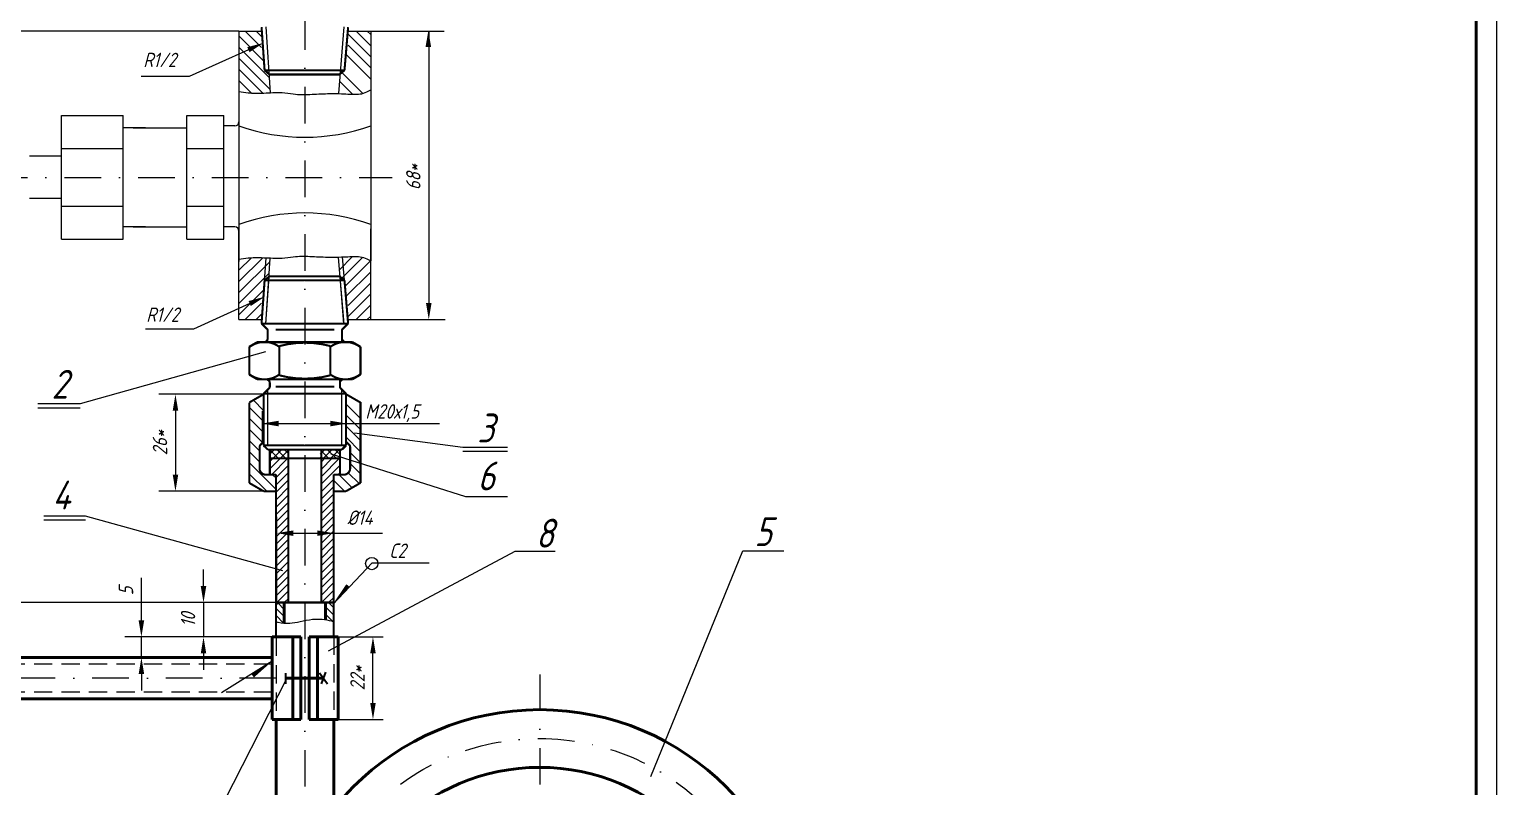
# Model space of a CAD drawing. Header units: inches. Extents: x 0 to 2138, y 0 to 841.
# Drawn here: x 237.9 to 594, y 429 to 612.8 of the extents above; entities that cross this region are included whole.
import ezdxf

# ---------------------------------------------------------------- set-up
doc = ezdxf.new("R2010")
doc.units = ezdxf.units.IN
doc.header["$LTSCALE"] = 0.7
doc.header["$MEASUREMENT"] = 0
doc.linetypes.add('DASHDOT', pattern=[25.4, 12.7, -6.35, 0, -6.35])
doc.linetypes.add('HIDDEN', pattern=[9.525, 6.35, -3.175])
doc.styles.get("Standard").update_dxf_attribs({"font": 'romand.shx', "width": 0.8, "oblique": 15, "height": 3.5})
doc.dimstyles.get("Standard").update_dxf_attribs({"dimtxt": 3.5, "dimasz": 4, "dimexe": 4, "dimexo": 0, "dimgap": 2, "dimtad": 1, "dimdec": 0, "dimdsep": 46, "dimtxsty": 'Standard', "dimcen": 0.09, "dimadec": 0, "dimazin": 0, "dimtfac": 1, "dimtdec": 0, "dimtmove": 0, "dimatfit": 3, "dimfxl": 0, "dimtolj": 1, "dimtzin": 0, "dimlwd": 25, "dimlwe": 25, "dimarcsym": 0})

# ---------------------------------------------------------------- blocks, each defined once
blk = doc.blocks.new('*X140')
at = {"color": 0}
for p, q in [((659.41, 734.85), (661.46, 736.89)), ((659.41, 736.65), (659.66, 736.89)), ((661.53, 734), (659.41, 736.12)), ((659.41, 733.05), (661.53, 735.17)), ((661.35, 732.39), (659.41, 734.32)), ((661.53, 735.79), (660.44, 736.89)), ((659.55, 732.39), (659.41, 732.52)), ((660.55, 732.39), (661.53, 733.38))]:
    blk.add_line(p, q, dxfattribs=at)
blk = doc.blocks.new('*D252')
at = {"color": 0, "lineweight": 25}
for p, q in [((294.74, 524.24), (269.33, 524.24)), ((273.33, 520.24), (273.33, 504.69)), ((295.5, 500.69), (269.33, 500.69))]:
    blk.add_line(p, q, dxfattribs=at)
for points in [[(272.67, 520.24), (274, 520.24), (273.33, 524.24)], [(272.67, 504.69), (274, 504.69), (273.33, 500.69)]]:
    blk.add_solid(points, dxfattribs=at)
at = {"layer": 'DEFPOINTS', "color": 0, "lineweight": 25}
for p in [(294.74, 524.24), (273.33, 500.69), (295.5, 500.69)]:
    blk.add_point(p, dxfattribs=at)
at = {"color": 0, "lineweight": 25, "insert": (269.58, 512.46), "char_height": 3.5, "attachment_point": 5, "rotation": 90}
blk.add_mtext('\\A1;26*', dxfattribs=at)
blk = doc.blocks.new('*D260')
at = {"color": 0, "lineweight": 25}
for p, q in [((280.14, 477.69), (280.14, 481.69)), ((297.74, 473.69), (276.14, 473.69)), ((280.14, 473.69), (280.14, 465.33)), ((296.79, 465.33), (276.14, 465.33)), ((280.14, 461.33), (280.14, 457.33))]:
    blk.add_line(p, q, dxfattribs=at)
for points in [[(279.47, 477.69), (280.81, 477.69), (280.14, 473.69)], [(279.47, 461.33), (280.81, 461.33), (280.14, 465.33)]]:
    blk.add_solid(points, dxfattribs=at)
at = {"layer": 'DEFPOINTS', "color": 0, "lineweight": 25}
for p in [(297.74, 473.69), (280.14, 465.33), (296.79, 465.33)]:
    blk.add_point(p, dxfattribs=at)
at = {"color": 0, "lineweight": 25, "insert": (276.39, 469.51), "char_height": 3.5, "attachment_point": 5, "rotation": 90}
blk.add_mtext('\\A1;10', dxfattribs=at)
blk = doc.blocks.new('*D261')
at = {"color": 0, "lineweight": 25}
for p, q in [((265.07, 469.33), (265.07, 479.69)), ((296.79, 465.33), (261.07, 465.33)), ((265.07, 460.33), (265.07, 465.33)), ((296.79, 460.33), (261.07, 460.33)), ((265.07, 456.33), (265.07, 452.33))]:
    blk.add_line(p, q, dxfattribs=at)
for points in [[(264.4, 469.33), (265.74, 469.33), (265.07, 465.33)], [(264.4, 456.33), (265.74, 456.33), (265.07, 460.33)]]:
    blk.add_solid(points, dxfattribs=at)
at = {"layer": 'DEFPOINTS', "color": 0, "lineweight": 25}
for p in [(265.07, 465.33), (296.79, 465.33), (296.79, 460.33)]:
    blk.add_point(p, dxfattribs=at)
at = {"color": 0, "lineweight": 25, "insert": (261.32, 476.51), "char_height": 3.5, "attachment_point": 5, "rotation": 90}
blk.add_mtext('\\A1;5', dxfattribs=at)
blk = doc.blocks.new('*D263')
at = {"color": 0, "lineweight": 25}
for p, q in [((297.74, 473.69), (166.18, 473.69)), ((170.18, 469.69), (170.18, 277.69)), ((138.54, 273.69), (174.18, 273.69))]:
    blk.add_line(p, q, dxfattribs=at)
for points in [[(169.51, 469.69), (170.84, 469.69), (170.18, 473.69)], [(169.51, 277.69), (170.84, 277.69), (170.18, 273.69)]]:
    blk.add_solid(points, dxfattribs=at)
at = {"layer": 'DEFPOINTS', "color": 0, "lineweight": 25}
for p in [(297.74, 473.69), (138.54, 273.69), (170.18, 273.69)]:
    blk.add_point(p, dxfattribs=at)
at = {"color": 0, "lineweight": 25, "insert": (166.43, 373.69), "char_height": 3.5, "attachment_point": 5, "rotation": 90}
blk.add_mtext('\\A1;200', dxfattribs=at)

msp = doc.modelspace()

# ---------------------------------------------------------------- linework, layer by layer
for p, q in [((594, 841), (594, 0)), ((295.23, 613.38), (296.36, 597.38)), ((314.24, 613.39), (312.88, 597.17)), ((288.74, 612.34), (288.74, 556.97)), ((288.74, 611.84), (288.74, 556.47)), ((320.74, 612.34), (320.74, 556.59)), ((291.03, 607.83), (276.7, 601.34)), ((294.97, 602.84), (296.04, 601.91)), ((314.36, 602.84), (313.28, 601.93)), ((296.16, 601.81), (313.14, 601.81)), ((245.65, 561.84), (245.65, 591.84)), ((260.65, 561.84), (260.65, 591.84)), ((276.1, 561.84), (276.1, 591.84)), ((285.1, 561.84), (285.1, 591.84)), ((266.1, 588.84), (260.65, 588.84)), ((263.06, 588.84), (276.1, 588.84)), ((287.74, 589.34), (285.1, 589.34)), ((245.65, 581.97), (237.87, 581.97)), ((245.65, 571.71), (237.87, 571.71)), ((266.1, 564.84), (260.65, 564.84)), ((263.06, 564.84), (276.1, 564.84)), ((287.74, 564.84), (285.1, 564.84)), ((288.74, 542.34), (288.74, 564.34)), ((320.74, 542.34), (320.74, 564.4)), ((294.3, 542.34), (295.36, 557.33)), ((295.23, 541.25), (296.36, 557.23)), ((314.25, 541.23), (312.89, 557.43)), ((315.16, 542.34), (313.88, 557.55)), ((294.97, 551.84), (296.04, 552.77)), ((295.23, 541.3), (296.04, 552.77)), ((296.16, 552.87), (313.14, 552.87)), ((314.36, 551.84), (313.28, 552.75)), ((314.24, 541.29), (313.28, 552.75)), ((291.35, 546.23), (277.7, 540.01)), ((295.74, 539.87), (294.22, 541.4)), ((313.74, 539.87), (315.26, 541.4)), ((295.74, 539.87), (295.79, 539.87)), ((295.74, 536.87), (295.74, 539.87)), ((313.74, 536.87), (313.74, 539.87)), ((304.74, 536.87), (293.15, 536.87)), ((304.74, 536.87), (316.33, 536.87)), ((316.33, 536.87), (314.52, 536.87)), ((293.15, 527.87), (304.74, 527.87)), ((296.24, 525.87), (296.24, 527.87)), ((316.33, 527.87), (304.74, 527.87)), ((313.24, 525.87), (313.24, 527.87)), ((314.52, 527.87), (314.24, 527.87)), ((296.24, 525.87), (294.74, 524.37)), ((294.74, 513.87), (294.74, 524.37)), ((294.74, 524.37), (314.73, 524.37)), ((295.74, 525.37), (295.78, 525.37)), ((295.74, 512.87), (295.74, 525.37)), ((295.74, 525.37), (295.78, 525.37)), ((295.74, 511.81), (295.74, 524.37)), ((298.11, 526.05), (311.57, 526.05)), ((313.24, 525.87), (314.74, 524.37)), ((313.74, 525.37), (313.7, 525.37)), ((313.74, 512.88), (313.74, 525.37)), ((313.74, 511.81), (313.74, 525.37)), ((313.74, 512.87), (313.74, 524.37)), ((314.74, 513.87), (314.74, 524.37)), ((294.72, 511.81), (295.72, 510.81)), ((295.72, 510.87), (313.73, 510.87)), ((295.72, 510.87), (313.73, 510.87)), ((295.72, 510.87), (313.73, 510.87)), ((295.72, 510.87), (313.73, 510.87)), ((295.72, 510.87), (313.73, 510.87)), ((295.72, 510.87), (313.73, 510.87)), ((295.72, 510.87), (313.73, 510.87)), ((295.72, 510.81), (313.73, 510.81)), ((295.72, 510.81), (313.73, 510.81)), ((295.72, 510.81), (313.73, 510.81)), ((295.72, 510.81), (313.73, 510.81)), ((295.72, 510.81), (313.73, 510.81)), ((314.73, 511.81), (313.73, 510.81)), ((311.49, 473.23), (321.11, 483.28)), ((321.11, 483.28), (334.93, 483.28)), ((309.74, 473.69), (309.74, 469.53)), ((296.81, 459.44), (284.47, 451.74))]:
    msp.add_line(p, q)
at = {"lineweight": 50}
for p, q in [((589, 836), (589, 5)), ((299.74, 473.69), (299.74, 468.68)), ((309.74, 473.69), (309.74, 469.53)), ((303.79, 465.33), (296.79, 465.33)), ((296.79, 465.33), (296.79, 445.33)), ((312.79, 465.33), (305.79, 465.33)), ((312.79, 465.33), (312.79, 445.33)), ((296.79, 460.33), (140.77, 460.33)), ((309.25, 455.33), (300.03, 455.33)), ((296.79, 450.33), (143.87, 450.33)), ((303.79, 445.33), (296.79, 445.33)), ((297.74, 445.33), (297.74, 383.69)), ((312.79, 445.33), (305.79, 445.33)), ((311.74, 445.33), (311.74, 423.64))]:
    msp.add_line(p, q, dxfattribs=at)
at = {"linetype": 'DASHDOT'}
for p, q in [((304.74, 777.62), (304.74, 330.69)), ((210.66, 576.84), (325.97, 576.84)), ((361.74, 456.26), (361.74, 308.54))]:
    msp.add_line(p, q, dxfattribs=at)
at = {"lineweight": 25}
for p, q in [((288.74, 612.34), (150.13, 612.34)), ((320.74, 612.34), (338.52, 612.34)), ((334.82, 612.34), (334.82, 546.34)), ((276.7, 601.34), (264.99, 601.34)), ((320.74, 542.34), (338.82, 542.34)), ((277.7, 540.01), (266.04, 540.01)), ((295.19, 534.54), (250.19, 521.87)), ((250.19, 521.87), (239.96, 521.87)), ((250.19, 520.87), (239.96, 520.87)), ((316.81, 514.87), (343.12, 511.39)), ((311.07, 509.77), (343.76, 499.41)), ((343.12, 511.39), (353.9, 511.39)), ((343.12, 510.39), (353.9, 510.39)), ((343.76, 499.41), (353.9, 499.41)), ((251.5, 494.66), (241.36, 494.66)), ((251.5, 493.66), (241.36, 493.66)), ((299.37, 481.35), (251.5, 494.66)), ((297.93, 473.69), (297.93, 494.52)), ((311.74, 473.5), (311.74, 494.52)), ((301.93, 490.52), (323.58, 490.52)), ((310.45, 461.98), (355.8, 486.13)), ((355.8, 486.13), (365.46, 486.13)), ((388.75, 431.51), (411.06, 486.21)), ((411.06, 486.21), (421.03, 486.21)), ((311.74, 472.41), (310.46, 473.69)), ((299.74, 470.27), (297.74, 472.27)), ((299.53, 468.7), (297.74, 470.5)), ((299.74, 472.03), (298.23, 473.54)), ((311.74, 470.64), (309.74, 472.64)), ((311.46, 469.15), (309.74, 470.87)), ((312.79, 465.33), (323.77, 465.33)), ((321.27, 449.33), (321.27, 461.33)), ((300.36, 455.32), (279.05, 413.56)), ((304.07, 455.33), (303.79, 455.61)), ((312.79, 445.33), (323.77, 445.33))]:
    msp.add_line(p, q, dxfattribs=at)
at = {"linetype": 'Continuous'}
for p, q in [((288.74, 612.34), (294.3, 612.34)), ((288.74, 612.34), (294.3, 612.34)), ((288.74, 612.34), (294.24, 612.34)), ((315.16, 612.34), (320.74, 612.34)), ((315.16, 612.34), (320.74, 612.34)), ((315.24, 612.34), (320.74, 612.34)), ((294.97, 602.81), (304.74, 602.81)), ((295, 602.81), (314.36, 602.81)), ((314.36, 602.81), (304.74, 602.81)), ((245.65, 591.84), (260.65, 591.84)), ((276.1, 591.84), (285.1, 591.84)), ((245.65, 583.84), (260.65, 583.84)), ((276.1, 583.84), (285.1, 583.84)), ((245.65, 569.84), (260.65, 569.84)), ((276.1, 569.84), (285.1, 569.84)), ((245.65, 561.84), (260.65, 561.84)), ((276.1, 561.84), (285.1, 561.84)), ((294.97, 551.87), (304.74, 551.87)), ((295, 551.87), (314.36, 551.87)), ((314.36, 551.87), (304.74, 551.87)), ((288.74, 542.34), (294.24, 542.34)), ((315.24, 542.34), (320.74, 542.34)), ((293.15, 536.87), (304.74, 536.87)), ((316.33, 536.87), (304.74, 536.87)), ((294.72, 511.81), (314.74, 511.81))]:
    msp.add_line(p, q, dxfattribs=at)
at = {"color": 0}
for p, q in [((294.81, 605.09), (288.74, 611.16)), ((294.24, 608.35), (290.25, 612.34)), ((294.24, 611.05), (292.95, 612.34)), ((320.74, 606.1), (315.24, 611.6)), ((320.74, 608.79), (317.19, 612.34)), ((320.74, 611.49), (319.89, 612.34)), ((296.1, 601.11), (288.74, 608.47)), ((296.3, 598.21), (288.74, 605.77)), ((320.74, 600.71), (314.69, 606.76)), ((320.74, 603.41), (315.24, 608.91)), ((294.5, 597.32), (288.74, 603.08)), ((318.84, 597.22), (313.35, 602.72)), ((291.8, 597.32), (288.74, 600.38)), ((316.32, 597.05), (313.14, 600.23)), ((294.5, 557.36), (288.74, 551.6)), ((291.8, 557.36), (288.74, 554.3)), ((296.3, 556.47), (288.74, 548.91)), ((316.32, 557.63), (313.14, 554.45)), ((318.84, 557.46), (313.35, 551.96)), ((320.69, 556.61), (314.48, 550.4)), ((296.1, 553.57), (288.74, 546.21)), ((320.74, 553.97), (314.69, 547.92)), ((294.81, 549.59), (288.74, 543.52)), ((320.74, 551.27), (315.24, 545.77)), ((320.74, 548.58), (315.24, 543.08)), ((294.24, 546.33), (290.25, 542.34)), ((320.74, 545.89), (317.19, 542.34)), ((294.24, 543.63), (292.95, 542.34)), ((320.74, 543.19), (319.89, 542.34)), ((294.74, 517.62), (291.24, 521.12)), ((294.74, 520.3), (292.25, 522.8)), ((294.74, 520.31), (294.52, 520.53)), ((318.24, 518.36), (314.74, 521.86)), ((294.74, 514.92), (291.24, 518.42)), ((318.24, 515.67), (314.74, 519.17)), ((318.24, 512.98), (314.74, 516.48)), ((294.49, 512.48), (291.24, 515.73)), ((293.74, 510.53), (291.24, 513.03)), ((318.24, 510.28), (314.74, 513.78)), ((293.74, 507.84), (291.24, 510.34)), ((318.24, 507.59), (315.74, 510.09)), ((297.74, 501.15), (291.24, 507.65)), ((298.81, 508.69), (296.24, 506.12)), ((297.01, 508.69), (296.24, 507.91)), ((300.61, 508.69), (296.61, 504.69)), ((300.74, 507.03), (297.74, 504.03)), ((313.18, 508.69), (308.74, 504.25)), ((311.38, 508.69), (308.74, 506.05)), ((309.59, 508.69), (308.74, 507.84)), ((313.24, 506.95), (308.74, 502.45)), ((318.24, 504.89), (315.74, 507.39)), ((295.5, 500.69), (291.24, 504.95)), ((297.74, 503.84), (296.89, 504.69)), ((300.74, 505.23), (297.74, 502.23)), ((300.74, 503.43), (297.74, 500.43)), ((311.74, 503.66), (308.74, 500.66)), ((314.36, 500.69), (311.74, 503.31)), ((313.24, 505.16), (312.77, 504.69)), ((316.21, 501.54), (313.06, 504.69)), ((317.91, 502.53), (315.28, 505.16)), ((300.74, 501.64), (297.74, 498.64)), ((300.74, 499.84), (297.74, 496.84)), ((311.74, 501.86), (308.74, 498.86)), ((311.74, 500.07), (308.74, 497.07)), ((300.74, 498.05), (297.74, 495.05)), ((300.74, 496.25), (297.74, 493.25)), ((311.74, 498.27), (308.74, 495.27)), ((311.74, 496.47), (308.74, 493.47)), ((300.74, 494.45), (297.74, 491.45)), ((300.74, 492.66), (297.74, 489.66)), ((311.74, 494.68), (308.74, 491.68)), ((311.74, 492.88), (308.74, 489.88)), ((300.74, 490.86), (297.74, 487.86)), ((300.74, 489.07), (297.74, 486.07)), ((311.74, 491.09), (308.74, 488.09)), ((311.74, 489.29), (308.74, 486.29)), ((300.74, 487.27), (297.74, 484.27)), ((300.74, 485.47), (297.74, 482.47)), ((311.74, 487.49), (308.74, 484.49)), ((311.74, 485.7), (308.74, 482.7)), ((300.74, 483.68), (297.74, 480.68)), ((300.74, 481.88), (297.74, 478.88)), ((311.74, 483.9), (308.74, 480.9)), ((311.74, 482.11), (308.74, 479.11)), ((300.74, 480.09), (297.74, 477.09)), ((300.74, 478.29), (297.74, 475.29)), ((311.74, 480.31), (308.74, 477.31)), ((311.74, 478.51), (308.74, 475.51)), ((297.74, 473.05), (298.38, 473.69)), ((300.74, 476.49), (297.93, 473.69)), ((300.74, 474.7), (299.73, 473.69)), ((311.74, 476.72), (308.74, 473.72)), ((311.74, 474.92), (310.51, 473.69))]:
    msp.add_line(p, q, dxfattribs=at)
at = {"color": 0, "linetype": 'ByBlock'}
for p, q in [((294.49, 512.48), (294.49, 520.12)), ((314.74, 512.7), (314.74, 520.12)), ((294.49, 517.12), (314.74, 517.12)), ((314.74, 517.12), (337.45, 517.12)), ((297.74, 473.69), (297.74, 489.03)), ((311.74, 473.69), (311.74, 489.03))]:
    msp.add_line(p, q, dxfattribs=at)
at = {"linetype": 'HIDDEN', "lineweight": 25}
for p, q in [((297.74, 465.19), (297.74, 445.42)), ((311.74, 465.41), (311.74, 444.84)), ((296.79, 458.73), (141.28, 458.73)), ((296.79, 451.93), (143.72, 451.93))]:
    msp.add_line(p, q, dxfattribs=at)
at = {"linetype": 'Continuous', "lineweight": 50}
for p, q in [((301.79, 465.33), (301.79, 445.33)), ((303.79, 465.33), (303.79, 445.33)), ((305.79, 465.33), (305.79, 445.33)), ((307.79, 465.33), (307.79, 445.33))]:
    msp.add_line(p, q, dxfattribs=at)
at = {"lineweight": 35}
for p, q in [((300.03, 456.56), (300.03, 453.96)), ((308.3, 456.66), (310.23, 453.94)), ((309.78, 456.78), (308.7, 453.94))]:
    msp.add_line(p, q, dxfattribs=at)
at = {"linetype": 'DASHDOT', "lineweight": 25}
msp.add_line((297.74, 455.33), (83.21, 455.33), dxfattribs=at)
at = {"const_width": 0.5}
for points in [[(294.23, 613.31), (294.97, 602.81)], [(315.24, 613.31), (314.36, 602.81)], [(294.97, 602.84), (296.16, 601.81)], [(294.97, 602.81), (304.73, 602.81)], [(296.16, 601.81), (313.14, 601.81)], [(314.36, 602.81), (304.75, 602.81)], [(314.36, 602.84), (313.14, 601.81)], [(314.36, 602.84), (313.28, 601.93)], [(294.23, 541.37), (294.97, 551.87)], [(294.97, 551.84), (296.16, 552.87)], [(294.97, 551.87), (304.73, 551.87)], [(296.16, 552.87), (313.14, 552.87)], [(314.36, 551.87), (304.75, 551.87)], [(314.36, 551.84), (313.14, 552.87)], [(314.36, 551.84), (313.28, 552.75)], [(315.24, 541.37), (314.36, 551.87)], [(294.24, 541.37), (304.74, 541.37)], [(295.59, 540.02), (294.24, 541.37)], [(315.24, 541.37), (304.74, 541.37)], [(313.89, 540.02), (315.24, 541.37)], [(313.89, 540.02), (315.24, 541.37)], [(295.74, 537.87), (295.74, 539.67)], [(297.62, 539.87), (304.74, 539.87)], [(311.86, 539.87), (304.74, 539.87)], [(313.74, 537.87), (313.74, 539.67)], [(313.74, 537.87), (313.74, 539.67)], [(293.15, 536.87), (291.24, 535.77)], [(291.24, 528.97), (291.24, 535.77)], [(293.15, 536.87), (304.74, 536.87)], [(298.56, 528.82), (298.56, 535.92)], [(316.33, 536.87), (304.74, 536.87)], [(310.92, 528.82), (310.92, 535.92)], [(314.52, 536.87), (316.33, 536.87)], [(316.33, 536.87), (318.24, 535.77)], [(316.33, 536.87), (318.24, 535.77)], [(318.24, 528.97), (318.24, 535.77)], [(318.24, 528.97), (318.24, 535.77)], [(293.15, 527.87), (291.24, 528.97)], [(304.74, 527.87), (293.15, 527.87)], [(296.24, 526.08), (296.24, 526.87)], [(304.74, 527.87), (316.33, 527.87)], [(313.24, 526.08), (313.24, 526.87)], [(313.24, 526.08), (313.24, 526.87)], [(316.33, 527.87), (314.24, 527.87)], [(316.33, 527.87), (318.24, 528.97)], [(316.33, 527.87), (318.24, 528.97)], [(294.89, 524.32), (291.24, 522.22)], [(296.09, 525.73), (294.74, 524.37)], [(294.74, 511.81), (294.74, 524.37)], [(294.74, 524.37), (304.74, 524.37)], [(297.62, 526.05), (304.74, 526.05)], [(311.86, 526.05), (304.74, 526.05)], [(314.74, 524.37), (304.74, 524.37)], [(313.39, 525.73), (314.74, 524.37)], [(313.39, 525.73), (314.74, 524.37)], [(314.59, 524.32), (318.24, 522.22)], [(314.74, 513.85), (314.74, 524.37)], [(314.74, 511.81), (314.74, 524.37)], [(291.24, 502.71), (291.24, 522.22)], [(318.24, 502.72), (318.24, 522.37)], [(294.03, 512.03), (294.74, 512.73)], [(315.45, 511.99), (314.74, 512.7)], [(293.74, 506.29), (293.74, 511.32)], [(294.74, 511.78), (295.72, 510.81)], [(295.72, 510.81), (313.73, 510.81)], [(296.24, 504.69), (296.24, 510.81)], [(300.74, 473.69), (300.74, 510.81)], [(308.74, 473.69), (308.74, 510.81)], [(313.24, 504.69), (313.24, 510.81)], [(314.73, 511.81), (313.73, 510.81)], [(314.74, 511.78), (313.76, 510.81)], [(315.74, 506.29), (315.74, 511.32)], [(296.24, 508.69), (313.24, 508.69)], [(294.74, 500.69), (291.24, 502.71)], [(295.34, 504.69), (297.74, 504.69)], [(296.24, 504.69), (297.74, 504.69)], [(297.74, 473.69), (297.74, 504.81)], [(311.74, 473.69), (311.74, 504.81)], [(311.74, 504.69), (313.24, 504.69)], [(311.74, 504.69), (314.14, 504.69)], [(314.73, 500.69), (318.24, 502.72)], [(294.74, 500.69), (297.74, 500.69)], [(311.74, 500.69), (314.73, 500.69)], [(311.74, 473.69), (297.74, 473.69)], [(311.74, 473.69), (297.74, 473.69)], [(297.74, 473.69), (311.74, 473.69)], [(297.74, 473.69), (311.74, 473.69)], [(297.74, 473.69), (297.74, 465.33)], [(311.74, 473.69), (311.74, 465.33)]]:
    msp.add_lwpolyline(points, dxfattribs=at)
for points, format in [([(288.74, 597.71, 0.010158), (290.98, 597.39, 0.030036), (292.59, 597.3, 0.013798), (296.94, 597.41, -0.026226), (299.23, 597.41, -0.02831), (301.93, 597.12, 0.037565), (303.98, 596.94, 0.018986), (305.98, 596.99, -0.008915), (310.26, 597.18, -0.019358), (313.65, 597.13, 0.01613), (317.73, 597.06, 0.103314), (319.41, 597.43, 0.018147), (320.74, 598.09)], "xyb"), ([(288.74, 556.97, -0.010158), (290.98, 557.29, -0.030036), (292.59, 557.39, -0.013798), (296.94, 557.27, 0.026226), (299.23, 557.27, 0.02831), (301.93, 557.56, -0.037565), (303.98, 557.74, -0.018986), (305.98, 557.69, 0.008915), (310.26, 557.5, 0.019358), (313.65, 557.55, -0.01613), (317.73, 557.62, -0.103314), (319.41, 557.25, -0.018147), (320.74, 556.59)], "xyb"), ([(311.49, 473.23, 0, 1, 0), (315.2, 477.81, 1, 1, 0)], "xyseb"), ([(297.88, 468.98, 0.005268), (298.27, 468.89, 0.069654), (301.06, 468.69, 0.045006), (303.59, 469.09, -0.037919), (306.59, 469.61, -0.090658), (311.23, 469.21, -0.007944), (311.88, 469.03)], "xyb"), ([(296.81, 459.44, 0, 1, 0), (292.08, 455.91, 1, 1, 0)], "xyseb")]:
    msp.add_lwpolyline(points, format=format)
for points in [[(294.74, 536.87, 0.414214), (295.74, 537.87, 0.414214)], [(295.74, 539.67, 0.198912), (295.59, 540.02, 0.198912)], [(313.74, 539.67, -0.198912), (313.89, 540.02, -0.198912)], [(313.89, 540.02, 0.198912), (313.74, 539.67, 0.198912)], [(314.74, 536.87, -0.414214), (313.74, 537.87, -0.414214)], [(313.74, 537.87, 0.414214), (314.74, 536.87, 0.414214)], [(298.56, 535.71, 0.337742), (291.24, 535.63, 0.337742)], [(304.74, 536.73, 0.065251), (298.56, 535.92, 0.065251)], [(304.74, 536.73, -0.065251), (310.92, 535.92, -0.065251)], [(310.92, 535.71, -0.337742), (318.24, 535.63, -0.337742)], [(291.24, 529.12, 0.337742), (298.56, 529.03, 0.337742)], [(296.24, 526.87, 0.414214), (295.24, 527.87, 0.414214)], [(298.56, 528.82, 0.065251), (304.74, 528.01, 0.065251)], [(310.92, 528.82, -0.065251), (304.74, 528.01, -0.065251)], [(318.24, 529.12, -0.337742), (310.92, 529.03, -0.337742)], [(313.24, 526.87, -0.414214), (314.24, 527.87, -0.414214)], [(314.24, 527.87, 0.414214), (313.24, 526.87, 0.414214)], [(296.09, 525.73, 0.198912), (296.24, 526.08, 0.198912)], [(313.39, 525.73, -0.198912), (313.24, 526.08, -0.198912)], [(313.24, 526.08, 0.198912), (313.39, 525.73, 0.198912)], [(294.03, 512.03, 0.198912), (293.74, 511.32, 0.198912)], [(315.74, 511.32, 0.198912), (315.45, 512.03, 0.198912)], [(293.74, 506.29, 0.414214), (295.34, 504.69, 0.414214)], [(314.14, 504.69, 0.414214), (315.74, 506.29, 0.414214)]]:
    msp.add_lwpolyline(points, format="xyb", dxfattribs=at)
at = {"linetype": 'Continuous', "const_width": 0.5}
for points in [[(294.74, 511.81), (304.73, 511.81)], [(314.74, 511.81), (304.75, 511.81)]]:
    msp.add_lwpolyline(points, dxfattribs=at)
msp.add_circle((320.99, 483.15), 1.5)
at = {"linetype": 'DASHDOT'}
msp.add_circle((361.74, 383.69), 57, dxfattribs=at)
for centre, radius, start, end in [((287.74, 590.34), 1, 270, 0), ((304.74, 633.98), 47.39, 250.267, 289.733), ((304.74, 520.83), 47.39, 70.267, 109.733), ((287.74, 563.84), 1, 0, 90), ((314.52, 530.87), 6.03, 51.9873, 90)]:
    msp.add_arc(centre, radius, start, end)
at = {"lineweight": 50}
for radius in [64, 50]:
    msp.add_arc((361.74, 383.69), radius, 0, 180, dxfattribs=at)
for points in [[(290.76, 608.44), (291.31, 607.22), (294.68, 609.48)], [(291.08, 546.84), (291.63, 545.63), (294.99, 547.89)]]:
    msp.add_solid(points)
at = {"lineweight": 25}
for points in [[(334.04, 608.49), (335.38, 608.49), (334.71, 612.49)], [(334.15, 546.34), (335.49, 546.34), (334.82, 542.34)], [(301.93, 491.18), (301.93, 489.85), (297.93, 490.52)], [(307.74, 491.18), (307.74, 489.85), (311.74, 490.52)]]:
    msp.add_solid(points, dxfattribs=at)
at = {"color": 0, "linetype": 'ByBlock'}
for points in [[(298.35, 516.45), (298.35, 517.78), (294.35, 517.12)], [(310.96, 516.45), (310.96, 517.78), (314.96, 517.12)]]:
    msp.add_solid(points, dxfattribs=at)
at = {"lineweight": 50}
for points in [[(320.6, 461.33), (321.94, 461.33), (321.27, 465.33)], [(320.6, 449.33), (321.94, 449.33), (321.27, 445.33)]]:
    msp.add_solid(points, dxfattribs=at)
at = {"layer": 'DEFPOINTS', "color": 0, "linetype": 'ByBlock'}
for p in [(320.74, 612.34), (295.97, 602.91), (296.04, 601.91), (296.04, 601.91), (313.28, 601.93), (313.28, 601.93), (313.37, 602.93), (333.55, 563.69), (296.04, 552.77), (296.04, 552.77), (313.28, 552.75), (313.28, 552.75), (295.97, 551.77), (313.37, 551.75), (320.74, 542.34), (295.59, 536.87), (313.89, 536.87), (295.59, 527.87), (313.89, 527.87), (314.74, 517.12), (294.49, 512.48), (295.72, 510.81), (295.72, 510.81), (304.74, 511.6), (304.74, 511.6), (308.74, 511.6), (309.54, 510.81), (313.74, 510.82), (313.76, 510.81), (313.76, 510.81), (314.74, 512.7)]:
    msp.add_point(p, dxfattribs=at)

# ---------------------------------------------------------------- block references
at = {"rotation": 90}
for p in [(1033.13, -150.73), (1045.36, -150.73)]:
    msp.add_blockref('*X140', p, dxfattribs=at)

# ---------------------------------------------------------------- texts
at = {"lineweight": 25, "char_height": 3.5, "attachment_point": 1}
for s, insert, width in [('R1/2', (265.52, 607.1), 32.719), ('R1/2', (266.24, 545.29), 32.719), ('М20х1,5', (319.41, 521.81), 35.6639), ('С2', (325.29, 488.01), 18.5414)]:
    msp.add_mtext(s, dxfattribs=dict(at, insert=insert, width=width))
at = {"lineweight": 25, "char_height": 3.5, "attachment_point": 5, "rotation": 90}
for s, insert in [('\\A1;68*', (331.07, 576.91)), ('\\A1;22*', (317.52, 455.33))]:
    msp.add_mtext(s, dxfattribs=dict(at, insert=insert))
at = {"lineweight": 35, "char_height": 7, "width": 25.8231, "attachment_point": 1}
for s, insert in [('2', (243.26, 530.14)), ('3', (346.59, 519.54)), ('6', (346.65, 507.9)), ('4', (243.42, 503.27)), ('8', (360.77, 494.01)), ('5', (413.84, 494.39))]:
    msp.add_mtext(s, dxfattribs=dict(at, insert=insert))
at = {"lineweight": 25, "insert": (318.1, 494.27), "char_height": 3.5, "attachment_point": 5}
msp.add_mtext('\\A1;%%C14', dxfattribs=at)

# ---------------------------------------------------------------- dimensions: what is measured, and where the dimension line sits
at = {"lineweight": 25}
for base, p1, p2, text, picture, middle in [((273.33, 500.69), (294.74, 524.24), (295.5, 500.69), '26*', '*D252', (269.58, 512.46)), ((280.14, 465.33), (297.74, 473.69), (296.79, 465.33), '10', '*D260', (276.39, 469.51))]:
    dim = msp.add_linear_dim(base=base, p1=p1, p2=p2, angle=90, text=text, dimstyle='Standard', dxfattribs=at)
    dim.commit()
    dim.dimension.update_dxf_attribs({"geometry": picture, "text_midpoint": middle})
for base, p1, p2, picture, middle in [((265.07, 465.33), (296.79, 460.33), (296.79, 465.33), '*D261', (261.32, 476.51)), ((170.18, 273.69), (297.74, 473.69), (138.54, 273.69), '*D263', (166.43, 373.69))]:
    dim = msp.add_linear_dim(base=base, p1=p1, p2=p2, angle=90, dimstyle='Standard', dxfattribs=at)
    dim.commit()
    dim.dimension.update_dxf_attribs({"geometry": picture, "text_midpoint": middle})

doc.saveas('drawing.dxf')
